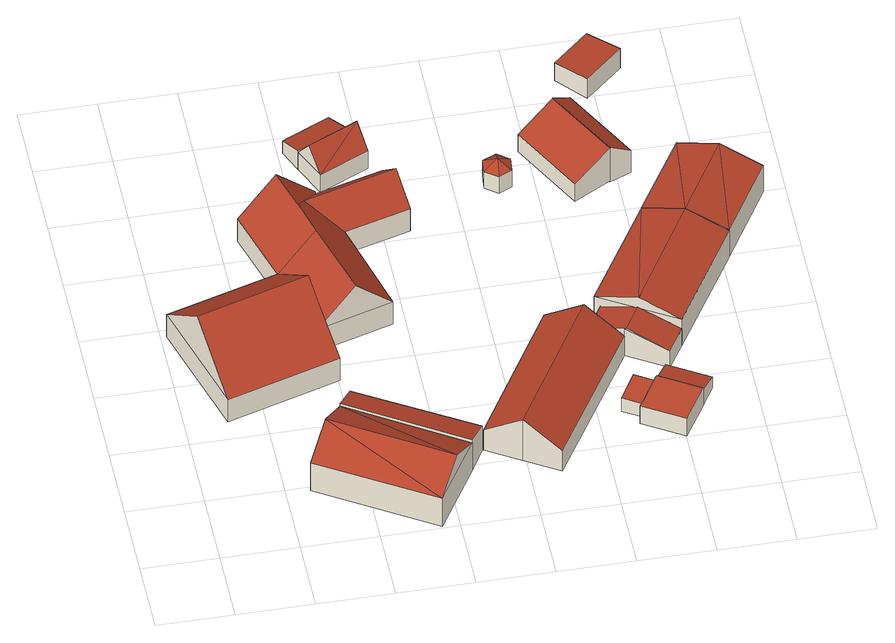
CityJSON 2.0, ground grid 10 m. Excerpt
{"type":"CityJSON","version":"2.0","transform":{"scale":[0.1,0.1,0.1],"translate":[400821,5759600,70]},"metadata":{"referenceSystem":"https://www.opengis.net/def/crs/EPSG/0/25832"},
"CityObjects":{
"building1":{"type":"Building","attributes":{"Gemeindeschluessel":"05515000","Geometrietyp2DReferenz":"3000","function":"31001_2700","roofType":"5000","measuredHeight":10.73},"geometry":[{"type":"Solid","lod":"2","boundaries":[[[[0,1,2,3]],[[4,5,1,0]],[[6,7,5,4]],[[8,9,7,6]],[[3,2,9,8]],[[0,10,11,6,4]],[[10,3,8,11]],[[3,10,0]],[[6,11,8]],[[1,5,7,9,2]]]],"semantics":{"surfaces":[{"type":"WallSurface"},{"type":"RoofSurface"},{"type":"GroundSurface"}],"values":[[0,0,0,0,0,1,1,0,0,2]]}}]},
"building2":{"type":"Building","attributes":{"Gemeindeschluessel":"05515000","Geometrietyp2DReferenz":"3000","function":"31001_2700","roofType":"3100","measuredHeight":7.49},"geometry":[{"type":"Solid","lod":"2","boundaries":[[[[12,13,14,15]],[[16,17,13,12]],[[18,19,17,16]],[[15,14,19,18]],[[12,20,16]],[[18,21,15]],[[15,21,20]],[[20,12,15]],[[21,18,16]],[[16,20,21]],[[13,17,19,14]]]],"semantics":{"surfaces":[{"type":"WallSurface"},{"type":"RoofSurface"},{"type":"GroundSurface"}],"values":[[0,0,0,0,0,0,1,1,1,1,2]]}}]},
"building3":{"type":"Building","attributes":{"Gemeindeschluessel":"05515000","Geometrietyp2DReferenz":"3000","function":"51009_1610","roofType":"2100","measuredHeight":5.32},"geometry":[{"type":"Solid","lod":"2","boundaries":[[[[22,19,23,24]],[[25,17,19,22]],[[26,27,17,25]],[[24,23,27,26]],[[25,22,24,26]],[[19,17,27,23]]]],"semantics":{"surfaces":[{"type":"WallSurface"},{"type":"RoofSurface"},{"type":"GroundSurface"}],"values":[[0,0,0,0,1,2]]}}]},
"building4":{"type":"Building","attributes":{"Gemeindeschluessel":"05515000","Geometrietyp2DReferenz":"3000","function":"31001_1000","roofType":"5000","measuredHeight":9.11},"address":[{"country":"Germany","locality":"Münster","thoroughfareNumber":"270","thoroughfareName":"Rüschhausweg"}],"geometry":[{"type":"Solid","lod":"2","boundaries":[[[[28,29,2,30]],[[31,32,29,28]],[[33,34,32,31]],[[35,36,34,33]],[[37,38,36,35]],[[39,40,38,37]],[[41,42,40,39]],[[43,1,42,41]],[[30,2,1,43]],[[43,41,44]],[[45,46,44,41,39,47]],[[47,39,37,48]],[[37,35,48]],[[45,47,48,35,33,49]],[[49,33,31,50]],[[31,28,50]],[[45,49,50,28,30,46]],[[46,30,43,44]],[[29,32,34,36,38,40,42,1,2]]]],"semantics":{"surfaces":[{"type":"WallSurface"},{"type":"RoofSurface"},{"type":"GroundSurface"}],"values":[[0,0,0,0,0,0,0,0,0,0,1,1,0,1,1,0,1,1,2]]}}]},
"building5":{"type":"Building","attributes":{"Gemeindeschluessel":"05515000","Geometrietyp2DReferenz":"3000","function":"31001_2700","roofType":"2100","measuredHeight":3.22},"geometry":[{"type":"Solid","lod":"2","boundaries":[[[[51,52,53,54]],[[55,56,52,51]],[[57,58,56,55]],[[59,60,58,57]],[[54,53,60,59]],[[57,55,51,54,59]],[[52,56,58,60,53]]]],"semantics":{"surfaces":[{"type":"WallSurface"},{"type":"RoofSurface"},{"type":"GroundSurface"}],"values":[[0,0,0,0,0,1,2]]}}]},
"building6":{"type":"Building","attributes":{"Gemeindeschluessel":"05515000","Geometrietyp2DReferenz":"3000","function":"31001_2700","roofType":"3100","measuredHeight":6.24},"geometry":[{"type":"Solid","lod":"2","boundaries":[[[[61,58,60,62]],[[63,64,58,61]],[[65,66,64,63]],[[62,60,66,65]],[[61,67,63]],[[65,68,62]],[[68,67,61]],[[61,62,68]],[[67,68,65]],[[65,63,67]],[[58,64,66,60]]]],"semantics":{"surfaces":[{"type":"WallSurface"},{"type":"RoofSurface"},{"type":"GroundSurface"}],"values":[[0,0,0,0,0,0,1,1,1,1,2]]}}]},
"building7":{"type":"Building","attributes":{"Gemeindeschluessel":"05515000","Geometrietyp2DReferenz":"3000","function":"31001_2700","roofType":"3100","measuredHeight":7.04},"geometry":[{"type":"Solid","lod":"2","boundaries":[[[[69,70,71,72]],[[73,74,70,69]],[[75,76,74,73]],[[77,78,76,75]],[[79,80,78,77]],[[81,82,80,79]],[[83,84,82,81]],[[72,71,84,83]],[[77,75,73,69,72,79]],[[83,81,79,72]],[[70,74,76,78,80,82,84,71]]]],"semantics":{"surfaces":[{"type":"WallSurface"},{"type":"RoofSurface"},{"type":"GroundSurface"}],"values":[[0,0,0,0,0,0,0,0,1,1,2]]}}]},
"building8":{"type":"Building","attributes":{"Gemeindeschluessel":"05515000","Geometrietyp2DReferenz":"3000","function":"51009_1611","roofType":"1000","measuredHeight":2.29},"geometry":[{"type":"Solid","lod":"2","boundaries":[[[[85,86,87,88]],[[89,90,91,92]],[[86,89,92,87]],[[85,90,89,86]],[[88,91,90,85]],[[87,92,91,88]]]],"semantics":{"surfaces":[{"type":"RoofSurface"},{"type":"GroundSurface"},{"type":"WallSurface"}],"values":[[0,1,2,2,2,2]]}}]},
"building9":{"type":"Building","attributes":{"Gemeindeschluessel":"05515000","Geometrietyp2DReferenz":"3000","function":"31001_1310","roofType":"5000","measuredHeight":3.97},"geometry":[{"type":"Solid","lod":"2","boundaries":[[[[93,94,95,96]],[[97,98,94,93]],[[99,100,98,97]],[[101,102,100,99]],[[103,104,102,101]],[[96,95,104,103]],[[103,101,105]],[[105,101,99]],[[99,97,105]],[[97,93,105]],[[93,96,105]],[[96,103,105]],[[94,98,100,102,104,95]]]],"semantics":{"surfaces":[{"type":"WallSurface"},{"type":"RoofSurface"},{"type":"GroundSurface"}],"values":[[0,0,0,0,0,0,1,1,1,1,1,1,2]]}}]},
"building10":{"type":"Building","attributes":{"Gemeindeschluessel":"05515000","Geometrietyp2DReferenz":"3000","function":"31001_2460","roofType":"9999","measuredHeight":3},"geometry":[{"type":"Solid","lod":"2","boundaries":[[[[106,107,108,109,110,111]],[[109,112,113,110]],[[108,114,112,109]],[[107,115,114,108]],[[106,116,115,107]],[[111,117,116,106]],[[110,113,117,111]],[[112,114,115,116,117,113]]]],"semantics":{"surfaces":[{"type":"RoofSurface"},{"type":"WallSurface"},{"type":"GroundSurface"}],"values":[[0,1,1,1,1,1,1,2]]}}]},
"building11":{"type":"Building","attributes":{"Gemeindeschluessel":"05515000","Geometrietyp2DReferenz":"3000","function":"31001_2700","roofType":"5000","measuredHeight":4.73},"geometry":[{"type":"Solid","lod":"2","boundaries":[[[[118,119,120,121]],[[122,123,119,118]],[[124,125,123,122]],[[126,127,125,124]],[[128,129,127,126]],[[121,120,129,128]],[[122,130,131,124]],[[126,131,130,118,121,128]],[[118,130,122]],[[124,131,126]],[[119,123,125,127,129,120]]]],"semantics":{"surfaces":[{"type":"WallSurface"},{"type":"RoofSurface"},{"type":"GroundSurface"}],"values":[[0,0,0,0,0,0,1,1,0,0,2]]}}]},
"building12":{"type":"Building","attributes":{"Gemeindeschluessel":"05515000","Geometrietyp2DReferenz":"3000","function":"31001_2460","roofType":"2100","measuredHeight":2.58},"geometry":[{"type":"Solid","lod":"2","boundaries":[[[[132,133,134,135]],[[136,137,133,132]],[[138,139,137,136]],[[135,134,139,138]],[[136,132,135,138]],[[133,137,139,134]]]],"semantics":{"surfaces":[{"type":"WallSurface"},{"type":"RoofSurface"},{"type":"GroundSurface"}],"values":[[0,0,0,0,1,2]]}}]},
"building13":{"type":"Building","attributes":{"Gemeindeschluessel":"05515000","Geometrietyp2DReferenz":"3000","function":"31001_2000","roofType":"2100","measuredHeight":5.76},"geometry":[{"type":"Solid","lod":"2","boundaries":[[[[140,141,142,143]],[[144,145,141,140]],[[146,147,145,144]],[[143,142,147,146]],[[144,140,143,146]],[[141,145,147,142]]]],"semantics":{"surfaces":[{"type":"WallSurface"},{"type":"RoofSurface"},{"type":"GroundSurface"}],"values":[[0,0,0,0,1,2]]}}]},
"building14":{"type":"Building","attributes":{"Gemeindeschluessel":"05515000","Geometrietyp2DReferenz":"3000","function":"31001_2700","roofType":"5000","measuredHeight":6.39},"geometry":[{"type":"Solid","lod":"2","boundaries":[[[[148,149,150,151]],[[152,153,149,148]],[[154,123,153,152]],[[151,150,123,154]],[[152,155,156,154]],[[156,155,148]],[[148,151,156]],[[148,155,152]],[[154,156,151]],[[149,153,123,150]]]],"semantics":{"surfaces":[{"type":"WallSurface"},{"type":"RoofSurface"},{"type":"GroundSurface"}],"values":[[0,0,0,0,1,1,1,0,0,2]]}}]},
"building15":{"type":"Building","attributes":{"Gemeindeschluessel":"05515000","Geometrietyp2DReferenz":"3000","function":"31001_2700","roofType":"2100","measuredHeight":5.96},"geometry":[{"type":"Solid","lod":"2","boundaries":[[[[157,158,159,160]],[[161,162,158,157]],[[163,164,162,161]],[[160,159,164,163]],[[161,157,160,163]],[[158,162,164,159]]]],"semantics":{"surfaces":[{"type":"WallSurface"},{"type":"RoofSurface"},{"type":"GroundSurface"}],"values":[[0,0,0,0,1,2]]}}]},
"building16":{"type":"Building","attributes":{"Gemeindeschluessel":"05515000","Geometrietyp2DReferenz":"3000","function":"51009_1610","roofType":"2100","measuredHeight":3.43},"geometry":[{"type":"Solid","lod":"2","boundaries":[[[[165,166,167,168]],[[169,170,166,165]],[[171,172,170,169]],[[168,167,172,171]],[[169,165,168,171]],[[166,170,172,167]]]],"semantics":{"surfaces":[{"type":"WallSurface"},{"type":"RoofSurface"},{"type":"GroundSurface"}],"values":[[0,0,0,0,1,2]]}}]},
"building17":{"type":"Building","attributes":{"Gemeindeschluessel":"05515000","Geometrietyp2DReferenz":"3000","function":"31001_2700","roofType":"3100","measuredHeight":6.28},"geometry":[{"type":"Solid","lod":"2","boundaries":[[[[173,174,175,176]],[[177,178,174,173]],[[179,180,178,177]],[[176,175,180,179]],[[173,181,177]],[[179,155,176]],[[155,181,173]],[[173,176,155]],[[179,177,181]],[[181,155,179]],[[174,178,180,175]]]],"semantics":{"surfaces":[{"type":"WallSurface"},{"type":"RoofSurface"},{"type":"GroundSurface"}],"values":[[0,0,0,0,0,0,1,1,1,1,2]]}}]}
},
"vertices":[
[184,327,91],[184,327,5],[153,430,5],[153,430,44],[201,273,43],[201,273,5],[53,228,43],[53,228,5],[7,387,43],[7,387,5],[177,352,113],[30,308,113],
[130,92,53],[130,92,5],[277,1,5],[277,1,53],[184,182,53],[184,182,5],[331,89,53],[331,89,5],[157,137,80],[304,45,80],
[331,89,58],[350,122,5],[350,122,46],[184,182,57],[202,212,46],[202,212,5],
[123,534,43],[123,534,5],[153,430,43],[225,563,43],[225,563,5],[226,559,43],[226,559,5],[313,583,43],[313,583,5],[334,511,43],[334,511,5],[248,487,43],[248,487,5],[283,357,43],[283,357,5],[184,327,43],[234,342,94],[191,492,96],[204,445,96],[202,513,80],[323,547,80],[190,493,95],[174,549,95],
[215,679,24],[215,679,3],[206,675,3],[206,675,24],[269,704,24],[269,704,3],[284,673,35],[284,673,3],[219,643,35],[219,643,3],
[284,673,33],[219,643,33],[304,629,33],[304,629,3],[239,599,33],[239,599,3],[294,651,65],[229,621,65],
[511,274,71],[511,274,5],[506,277,5],[506,277,75],[551,250,39],[551,250,5],[551,249,39],[551,249,5],[439,68,39],[439,68,5],[395,95,75],[395,95,5],[351,122,39],[351,122,5],[461,304,39],[461,304,5],
[554,140,29],[576,177,29],[551,192,29],[529,155,29],[576,177,6],[554,140,6],[529,155,6],[551,192,6],
[436,564,36],[436,564,8],[452,552,8],[452,552,36],[438,584,36],[438,584,8],[456,592,36],[456,592,8],[472,580,36],[472,580,8],[470,560,36],[470,560,8],[454,572,48],
[554,140,35],[548,131,35],[600,99,35],[630,147,35],[578,179,35],[576,177,35],[630,147,5],[578,179,5],[600,99,5],[548,131,5],[554,140,5],[576,177,5],
[532,308,37],[532,308,6],[511,274,6],[511,274,37],[623,253,35],[623,253,6],[602,218,35],[602,218,6],[551,249,52],[551,249,6],[551,250,52],[551,250,6],[574,283,53],[553,248,53],
[630,147,32],[630,147,6],[646,174,6],[646,174,25],[578,179,32],[578,179,6],[594,206,25],[594,206,6],
[537,646,64],[537,646,7],[489,620,7],[489,620,36],[590,548,64],[590,548,7],[541,522,36],[541,522,7],
[611,452,51],[611,452,6],[525,312,6],[525,312,51],[709,393,51],[709,393,6],[623,253,51],[660,422,70],[575,282,70],
[590,548,65],[590,548,6],[618,559,6],[618,559,44],[537,646,65],[537,646,6],[562,663,44],[562,663,6],
[639,739,40],[639,739,6],[604,776,6],[604,776,36],[590,695,40],[590,695,6],[556,733,36],[556,733,6],
[674,554,52],[674,554,7],[611,452,7],[611,452,52],[771,495,52],[771,495,7],[709,393,52],[709,393,7],[722,525,70]
]}
